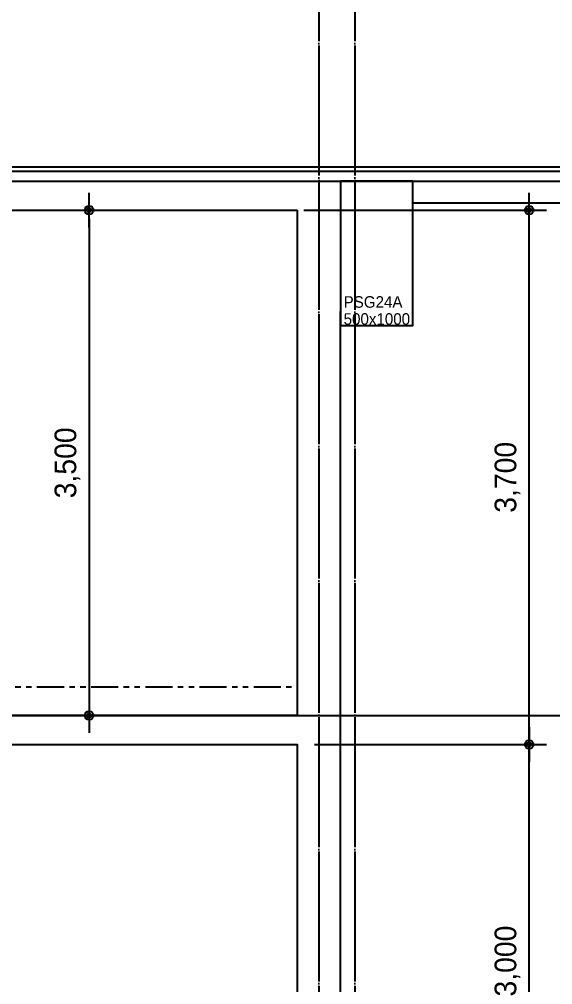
# Model space of a CAD drawing. Header units: millimetres. Extents: x 11948722 to 13111668, y -10771712 to -10232988.
# Drawn here: x 12276361 to 12280051, y -10541826 to -10535141 of the extents above; entities that cross this region are included whole.
import ezdxf

# ---------------------------------------------------------------- set-up
doc = ezdxf.new("R2010")
doc.units = ezdxf.units.MM
doc.header["$LTSCALE"] = 150
doc.header["$MEASUREMENT"] = 0
for name, pattern in [('CEN', [6.2, 6, -0.1, 0, -0.1]), ('HID', [2.3, 1.5, -0.8]), ('PHANTOM', [2.5, 1.25, -0.25, 0.25, -0.25, 0.25, -0.25])]:
    doc.linetypes.add(name, pattern=pattern)
doc.layers.get('0').update_dxf_attribs({"linetype": 'CONTINUOUS'})
doc.layers.get('Defpoints').update_dxf_attribs({"color": 117, "linetype": 'CONTINUOUS'})
for name, color, linetype in [('A-FIN-4', 9, 'CONTINUOUS'), ('A-중심선', 10, 'CEN'), ('CON-C', 2, 'CONTINUOUS'), ('elev', 8, 'HID'), ('Xref-계단단면도$0$3 dim0', 7, 'CONTINUOUS')]:
    doc.layers.add(name, color=color, linetype=linetype)
doc.styles.add('Xref-계단단면도$0$나눔고딕 Se', font='')
doc.styles.add('Xref-계단단면도$0$돋움', font='')
doc.styles.get('Xref-계단단면도$0$나눔고딕 Se').set_extended_font_data('Dotum')
doc.styles.get('Xref-계단단면도$0$돋움').set_extended_font_data('Dotum')
doc.dimstyles.new('Xref-계단단면도$0$A1-100', dxfattribs={"dimtxt": 3, "dimasz": 1, "dimexe": 2, "dimexo": 2, "dimgap": 1, "dimtad": 1, "dimdec": 0, "dimzin": 12, "dimdsep": 46, "dimlunit": 6, "dimtxsty": 'Xref-계단단면도$0$나눔고딕 Se', "dimblk1": 'Xref-계단단면도$0$DIMDOT', "dimblk2": 'Xref-계단단면도$0$DIMDOT', "dimsah": 1, "dimcen": -1, "dimdle": 2, "dimclrd": 256, "dimclre": 256, "dimclrt": 3, "dimadec": 0, "dimazin": 0, "dimtfac": 1, "dimtdec": 0, "dimtix": 1, "dimtmove": 2, "dimatfit": 3, "dimldrblk": 'Xref-계단단면도$0$DIMDOT', "dimfxl": 1, "dimtvp": 1, "dimtolj": 1, "dimtzin": 12, "dimlwd": -1, "dimlwe": -1, "dimarcsym": 0})

# ---------------------------------------------------------------- blocks, each defined once
blk = doc.blocks.new('A$C1C387044')
at = {"layer": 'elev', "color": 8, "linetype": 'PHANTOM'}
blk.add_line((-2775, -2337.5), (2775, -2337.5), dxfattribs=at)
blk = doc.blocks.new('Xref-계단단면도$0$DIMDOT')
at = {"color": 0}
blk.add_line((-2, 0), (2, 0), dxfattribs=at)
for radius in [0.5, 0.25]:
    blk.add_circle((0, 0), radius, dxfattribs=at)
blk = doc.blocks.new('*D134')
at = {"layer": 'Defpoints', "color": 0, "transparency": 16777216}
for p in [(12276631.8, -10536462.8), (12276631.8, -10539962.8), (12276843, -10539962.8)]:
    blk.add_point(p, dxfattribs=at)
at = {"layer": 'Xref-계단단면도$0$3 dim0', "transparency": 16777216}
for p, q in [((12276751.8, -10536462.8), (12276963, -10536462.8)), ((12276843, -10536522.8), (12276843, -10539902.8)), ((12276751.8, -10539962.8), (12276963, -10539962.8))]:
    blk.add_line(p, q, dxfattribs=at)
at = {"layer": 'Xref-계단단면도$0$3 dim0', "transparency": 16777216, "xscale": 60, "yscale": 60, "zscale": 60}
for p, rotation in [((12276843, -10536462.8), 90), ((12276843, -10539962.8), 270)]:
    blk.add_blockref('Xref-계단단면도$0$DIMDOT', p, dxfattribs=dict(at, rotation=rotation))
at = {"layer": 'Xref-계단단면도$0$3 dim0', "color": 3, "transparency": 16777216, "insert": (12276693.4, -10538212.8), "char_height": 150, "attachment_point": 5, "rotation": 90, "style": 'Xref-계단단면도$0$나눔고딕 Se'}
blk.add_mtext('\\A1;3,500', dxfattribs=at)
blk = doc.blocks.new('*D780')
at = {"layer": 'Defpoints', "color": 0, "transparency": 16777216}
for p in [(12278282.6, -10540162.8), (12279888.1, -10540162.8), (12278582.6, -10543162.8)]:
    blk.add_point(p, dxfattribs=at)
at = {"layer": 'Xref-계단단면도$0$3 dim0', "transparency": 16777216}
for p, q in [((12278402.6, -10540162.8), (12280008.1, -10540162.8)), ((12279888.1, -10543102.8), (12279888.1, -10540222.8)), ((12278702.6, -10543162.8), (12280008.1, -10543162.8))]:
    blk.add_line(p, q, dxfattribs=at)
at = {"layer": 'Xref-계단단면도$0$3 dim0', "transparency": 16777216, "xscale": 60, "yscale": 60, "zscale": 60}
for p, rotation in [((12279888.1, -10540162.8), 90), ((12279888.1, -10543162.8), 270)]:
    blk.add_blockref('Xref-계단단면도$0$DIMDOT', p, dxfattribs=dict(at, rotation=rotation))
at = {"layer": 'Xref-계단단면도$0$3 dim0', "color": 3, "transparency": 16777216, "insert": (12279738.6, -10541662.8), "char_height": 150, "attachment_point": 5, "rotation": 90, "style": 'Xref-계단단면도$0$나눔고딕 Se'}
blk.add_mtext('\\A1;3,000', dxfattribs=at)
blk = doc.blocks.new('*D1246')
at = {"layer": 'Defpoints', "color": 0, "transparency": 16777216}
for p in [(12278208.6, -10536462.8), (12279888.1, -10536462.8), (12278582.6, -10540162.8)]:
    blk.add_point(p, dxfattribs=at)
at = {"layer": 'Xref-계단단면도$0$3 dim0', "transparency": 16777216}
for p, q in [((12278328.6, -10536462.8), (12280008.1, -10536462.8)), ((12279888.1, -10540102.8), (12279888.1, -10536522.8)), ((12278702.6, -10540162.8), (12280008.1, -10540162.8))]:
    blk.add_line(p, q, dxfattribs=at)
at = {"layer": 'Xref-계단단면도$0$3 dim0', "transparency": 16777216, "xscale": 60, "yscale": 60, "zscale": 60}
for p, rotation in [((12279888.1, -10536462.8), 90), ((12279888.1, -10540162.8), 270)]:
    blk.add_blockref('Xref-계단단면도$0$DIMDOT', p, dxfattribs=dict(at, rotation=rotation))
at = {"layer": 'Xref-계단단면도$0$3 dim0', "color": 3, "transparency": 16777216, "insert": (12279738.6, -10538312.8), "char_height": 150, "attachment_point": 5, "rotation": 90, "style": 'Xref-계단단면도$0$나눔고딕 Se'}
blk.add_mtext('\\A1;3,700', dxfattribs=at)

msp = doc.modelspace()

# ---------------------------------------------------------------- linework, layer by layer
at = {"layer": 'A-FIN-4'}
for points in [[(12266187.3, -10536162.8), (12283813.3, -10536162.8)], [(12266187.3, -10536192.8), (12283813.3, -10536192.8)]]:
    msp.add_lwpolyline(points, dxfattribs=at)
at = {"layer": 'A-중심선'}
for p, q in [((12278432.6, -10528812.8), (12278432.6, -10580443.8)), ((12278682.6, -10528812.8), (12278682.6, -10580443.8))]:
    msp.add_line(p, q, dxfattribs=at)
at = {"layer": 'A-중심선', "linetype": 'ByBlock', "ltscale": 0.5}
for p, q in [((12266187.3, -10536162.8), (12283813.3, -10536162.8)), ((12266187.3, -10539962.8), (12283813.3, -10539962.8))]:
    msp.add_line(p, q, dxfattribs=at)
at = {"layer": 'CON-C'}
for p, q in [((12272732.6, -10536462.8), (12278282.6, -10536462.8)), ((12278282.6, -10536462.8), (12278282.6, -10539962.8)), ((12278282.6, -10539962.8), (12272732.6, -10539962.8))]:
    msp.add_line(p, q, dxfattribs=at)
for points in [[(12266187.3, -10536262.8), (12283813.3, -10536262.8)], [(12279082.6, -10536412.8), (12283813.3, -10536412.8)], [(12283813.3, -10576387.8), (12278582.6, -10576387.8), (12278582.6, -10576162.8), (12278282.6, -10576162.8), (12278282.6, -10578062.8), (12272732.6, -10578062.8), (12272732.6, -10540162.8), (12278282.6, -10540162.8), (12278282.6, -10543162.8), (12278582.6, -10543162.8), (12278582.6, -10537165.8)]]:
    msp.add_lwpolyline(points, dxfattribs=at)
at = {"layer": 'CON-C', "ltscale": 1200}
msp.add_lwpolyline([(12278582.6, -10537262.8), (12279082.6, -10537262.8), (12279082.6, -10536262.8), (12278582.6, -10536262.8)], close=True, dxfattribs=at)

# ---------------------------------------------------------------- block references
at = {"layer": 'elev', "ltscale": 1200}
msp.add_blockref('A$C1C387044', (12275507.6, -10537425.3), dxfattribs=at)

# ---------------------------------------------------------------- texts
at = {"layer": 'Defpoints', "style": 'Xref-계단단면도$0$돋움'}
for s, p in [('PSG24A', (12278604.9, -10537138.6)), ('500x1000', (12278604.9, -10537256.6))]:
    msp.add_text(s, height=80, dxfattribs=at).set_placement(p)

# ---------------------------------------------------------------- dimensions: what is measured, and where the dimension line sits
at = {"layer": 'Xref-계단단면도$0$3 dim0'}
for base, p1, p2, angle, picture, middle in [((12276843, -10539962.8), (12276631.8, -10536462.8), (12276631.8, -10539962.8), 270, '*D134', (12276693.4, -10538212.8)), ((12279888.1, -10536462.8), (12278582.6, -10540162.8), (12278208.6, -10536462.8), 90, '*D1246', (12279738.6, -10538312.8)), ((12279888.1, -10540162.8), (12278582.6, -10543162.8), (12278282.6, -10540162.8), 90, '*D780', (12279738.6, -10541662.8))]:
    dim = msp.add_linear_dim(base=base, p1=p1, p2=p2, angle=angle, dimstyle='Xref-계단단면도$0$A1-100', override={"dimscale": 60, "dimtxt": 2.5}, dxfattribs=at)
    dim.commit()
    dim.dimension.update_dxf_attribs({"geometry": picture, "text_midpoint": middle})

doc.saveas('drawing.dxf')
